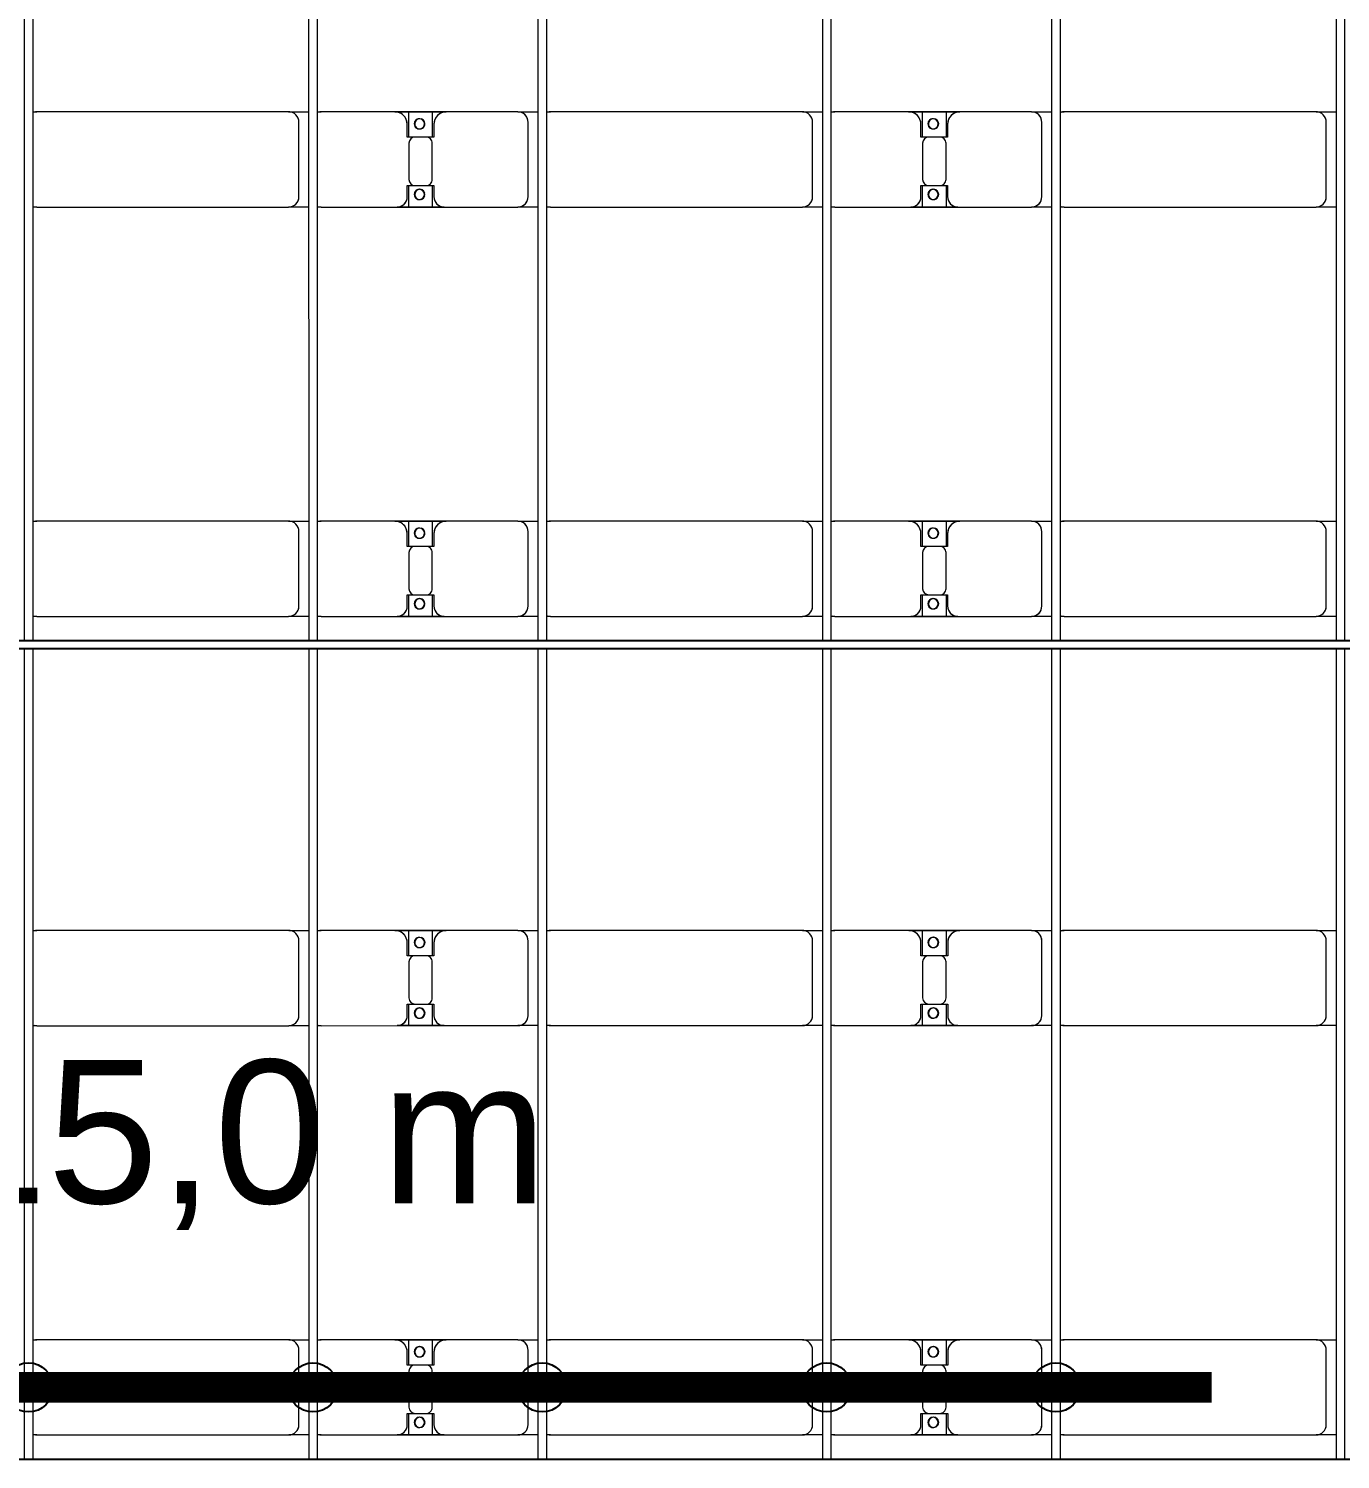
# Model space of a CAD drawing. Header units: millimetres. Extents: x -248177 to 167033, y 156986 to 268923.
# Drawn here: x -141192 to -134783, y 170400 to 177391 of the extents above; entities that cross this region are included whole.
import ezdxf

# ---------------------------------------------------------------- set-up
doc = ezdxf.new("R2010")
doc.units = ezdxf.units.MM
for name, color, linetype, lineweight in [('A-DETL-MBND', 5, 'Continuous', 9), ('A-GENM', 13, 'Continuous', 9), ('S-BEAM', 12, 'Continuous', 9)]:
    doc.layers.add(name, color=color, linetype=linetype, lineweight=lineweight)
doc.layers.add('GC-GHI CHU', color=2, linetype='Continuous')
doc.layers.add('GC-HOP 40x60 GIA CUONG', color=1, linetype='Continuous')
doc.styles.add('GC_VN', font='arial.ttf')

# ---------------------------------------------------------------- blocks, each defined once
blk = doc.blocks.new('Dầm C52 - Dầm C52-24593-BỐ TRÍ KHUNG KẾT CẤU BÈ PIN 02')
at = {"layer": 'S-BEAM', "color": 1}
for p, q in [((-42198.2, 20), (-38238.2, 20)), ((-38198.2, 20), (-32238.2, 20)), ((-38238.2, -20), (-42198.2, -20)), ((-32238.2, -20), (-38198.2, -20))]:
    blk.add_line(p, q, dxfattribs=at)
blk = doc.blocks.new('Dai phao do pin - DẢI PHAO ĐỠ PIN-V139-BỐ TRÍ KHUNG KẾT CẤU BÈ PIN 02')
at = {"layer": 'A-DETL-MBND', "color": 8}
for p, q in [((24459.7, 241.6), (24479.7, 241.6)), ((24459.7, 241.6), (24479.7, 241.6)), ((25710.3, 241.6), (24479.7, 241.6)), ((25710.3, 241.6), (25809.7, 241.6)), ((25710.3, 241.6), (25809.7, 241.6)), ((25849.7, 241.6), (25869.7, 241.6)), ((25849.7, 241.6), (25869.7, 241.6)), ((26229.7, 241.6), (25869.7, 241.6)), ((26229.7, 241.6), (26412.2, 241.6)), ((26411, 241.6), (26229.7, 241.6)), ((26297.8, 241.6), (26480.3, 241.6)), ((26297.8, 116.2), (26297.8, 241.6)), ((26480.3, 241.6), (26297.8, 241.6)), ((26412.2, 241.6), (26412.2, 116.2)), ((26830.3, 241.6), (26480.3, 241.6)), ((26830.3, 241.6), (26929.7, 241.6)), ((26830.3, 241.6), (26929.7, 241.6)), ((26969.7, 241.6), (26989.7, 241.6)), ((26969.7, 241.6), (26989.7, 241.6)), ((28220.3, 241.6), (26989.7, 241.6)), ((28220.3, 241.6), (28319.7, 241.6)), ((28220.3, 241.6), (28319.7, 241.6)), ((28359.7, 241.6), (28379.7, 241.6)), ((28359.7, 241.6), (28379.7, 241.6)), ((28739.7, 241.6), (28379.7, 241.6)), ((28739.7, 241.6), (28922.2, 241.6)), ((28922.2, 241.6), (28739.7, 241.6)), ((28807.8, 241.6), (28990.3, 241.6)), ((28807.8, 116.2), (28807.8, 241.6)), ((28990.3, 241.6), (28807.8, 241.6)), ((28922.2, 241.6), (28922.2, 116.2)), ((29340.3, 241.6), (28990.3, 241.6)), ((29340.3, 241.6), (29439.7, 241.6)), ((29340.3, 241.6), (29439.7, 241.6)), ((29483.5, 241.6), (29499.7, 241.6)), ((29483.5, 241.6), (29499.7, 241.6)), ((30730.3, 241.6), (29499.7, 241.6)), ((30730.3, 241.6), (30829.7, 241.6)), ((30730.3, 241.6), (30829.7, 241.6)), ((25760.3, -173.4), (25760.3, 191.6)), ((26289.7, 118.2), (26289.7, 181.6)), ((26420.3, 181.6), (26420.3, 118.2)), ((26880.3, -173.4), (26880.3, 191.6)), ((28270.3, -173.4), (28270.3, 191.6)), ((28799.7, 118.2), (28799.7, 181.6)), ((28930.3, 181.6), (28930.3, 118.2)), ((29390.3, -173.4), (29390.3, 191.6)), ((30780.3, -173.4), (30780.3, 191.6)), ((26382.2, 118.2), (26289.7, 118.2)), ((26297.8, 88.2), (26297.8, -88.2)), ((26420.3, 118.2), (26327.8, 118.2)), ((26412.2, -88.2), (26412.2, 88.2)), ((28892.2, 118.2), (28799.7, 118.2)), ((28807.8, 88.2), (28807.8, -88.2)), ((28930.3, 118.2), (28837.8, 118.2)), ((28922.2, -88.2), (28922.2, 88.2)), ((26289.7, -173.4), (26289.7, -118.2)), ((26289.7, -118.2), (26382.2, -118.2)), ((26297.8, -223.4), (26297.8, -116.2)), ((26327.8, -118.2), (26420.3, -118.2)), ((26412.2, -116.2), (26412.2, -223.4)), ((26420.3, -118.2), (26420.3, -173.4)), ((28799.7, -173.4), (28799.7, -118.2)), ((28799.7, -118.2), (28892.2, -118.2)), ((28807.8, -223.4), (28807.8, -116.2)), ((28837.8, -118.2), (28930.3, -118.2)), ((28922.2, -116.2), (28922.2, -223.4)), ((28930.3, -118.2), (28930.3, -173.4)), ((24479.7, -223.4), (24459.7, -223.4)), ((24479.7, -223.4), (24459.7, -223.4)), ((24479.7, -223.4), (25710.3, -223.4)), ((25809.7, -223.4), (25710.3, -223.4)), ((25809.7, -223.4), (25710.3, -223.4)), ((25869.7, -223.4), (25849.7, -223.4)), ((25869.7, -223.4), (25849.7, -223.4)), ((25869.7, -223.4), (26239.7, -223.4)), ((26412.2, -223.4), (26239.7, -223.4)), ((26239.7, -223.4), (26411, -223.4)), ((26470.3, -223.4), (26297.8, -223.4)), ((26297.8, -223.4), (26470.3, -223.4)), ((26470.3, -223.4), (26830.3, -223.4)), ((26929.7, -223.4), (26830.3, -223.4)), ((26929.7, -223.4), (26830.3, -223.4)), ((26989.7, -223.4), (26969.7, -223.4)), ((26989.7, -223.4), (26969.7, -223.4)), ((26989.7, -223.4), (28220.3, -223.4)), ((28319.7, -223.4), (28220.3, -223.4)), ((28319.7, -223.4), (28220.3, -223.4)), ((28379.7, -223.4), (28359.7, -223.4)), ((28379.7, -223.4), (28359.7, -223.4)), ((28379.7, -223.4), (28749.7, -223.4)), ((28922.2, -223.4), (28749.7, -223.4)), ((28749.7, -223.4), (28922.2, -223.4)), ((28980.3, -223.4), (28807.8, -223.4)), ((28807.8, -223.4), (28980.3, -223.4)), ((28980.3, -223.4), (29340.3, -223.4)), ((29439.7, -223.4), (29340.3, -223.4)), ((29439.7, -223.4), (29340.3, -223.4)), ((29499.7, -223.4), (29483.5, -223.4)), ((29499.7, -223.4), (29483.5, -223.4)), ((29499.7, -223.4), (30730.3, -223.4)), ((30829.7, -223.4), (30730.3, -223.4)), ((30829.7, -223.4), (30730.3, -223.4))]:
    blk.add_line(p, q, dxfattribs=at)
for centre, radius, start, end in [((24479.7, 191.6), 50, 90, 105), ((25710.3, 191.6), 50, 0, 90), ((25710.3, 191.6), 50, 60, 90), ((25710.3, 191.6), 50, 15, 30), ((25869.7, 191.6), 50, 90, 105), ((26229.7, 181.6), 60, 360, 90), ((26229.7, 181.6), 60, 360, 60), ((26480.3, 181.6), 60, 90, 180), ((26480.3, 181.6), 60, 120, 180), ((26830.3, 191.6), 50, 360, 90), ((26830.3, 191.6), 50, 360, 75), ((26989.7, 191.6), 50, 90, 105), ((28220.3, 191.6), 50, 360, 90), ((28220.3, 191.6), 50, 60, 90), ((28220.3, 191.6), 50, 15, 30), ((28379.7, 191.6), 50, 90, 105), ((28739.7, 181.6), 60, 360, 90), ((28739.7, 181.6), 60, 360, 60), ((28990.3, 181.6), 60, 90, 180), ((28990.3, 181.6), 60, 120, 180), ((29340.3, 191.6), 50, 360, 90), ((29340.3, 191.6), 50, 360, 75), ((29499.7, 191.6), 50, 90, 108.96085), ((30730.3, 191.6), 50, 0, 90), ((30730.3, 191.6), 50, 60, 90), ((30730.3, 191.6), 50, 15, 30), ((26348.6, 183.2), 25, 0, 180), ((26348.6, 183.2), 25, 180, 0), ((26348.6, 183.2), 25, 0, 165), ((26351.4, 183.2), 25, 360, 180), ((26351.4, 183.2), 25, 90, 180), ((26351.4, 183.2), 25, 180, 0), ((26351.4, 183.2), 25, 180, 300), ((26348.6, 183.2), 25, 210, 0), ((26351.4, 183.2), 25, 15, 75), ((26351.4, 183.2), 25, 330, 345), ((28858.6, 183.2), 25, 0, 180), ((28858.6, 183.2), 25, 180, 0), ((28858.6, 183.2), 25, 360, 165), ((28861.4, 183.2), 25, 360, 180), ((28861.4, 183.2), 25, 90, 180), ((28861.4, 183.2), 25, 180, 0), ((28861.4, 183.2), 25, 180, 300), ((28858.6, 183.2), 25, 210, 0), ((28861.4, 183.2), 25, 15, 75), ((28861.4, 183.2), 25, 330, 345), ((26327.8, 88.2), 30, 90, 180), ((26382.2, 88.2), 30, 0, 90), ((28837.8, 88.2), 30, 90, 180), ((28892.2, 88.2), 30, 0, 90), ((26327.8, -88.2), 30, 180, 270), ((26348.6, -161.8), 25, 360, 180), ((26348.6, -161.8), 25, 105, 165), ((26351.4, -161.8), 25, 360, 180), ((26351.4, -161.8), 25, 105, 180), ((26348.6, -161.8), 25, 360, 75), ((26351.4, -161.8), 25, 15, 75), ((26382.2, -88.2), 30, 270, 0), ((28837.8, -88.2), 30, 180, 270), ((28858.6, -161.8), 25, 360, 180), ((28858.6, -161.8), 25, 105, 165), ((28861.4, -161.8), 25, 360, 180), ((28861.4, -161.8), 25, 105, 180), ((28858.6, -161.8), 25, 360, 75), ((28861.4, -161.8), 25, 15, 75), ((28892.2, -88.2), 30, 270, 0), ((25710.3, -173.4), 50, 270, 0), ((25710.3, -173.4), 50, 330, 360), ((26239.7, -173.4), 50, 270, 0), ((26239.7, -173.4), 50, 285, 360), ((26348.6, -161.8), 25, 180, 0), ((26348.6, -161.8), 25, 195, 360), ((26351.4, -161.8), 25, 180, 360), ((26351.4, -161.8), 25, 180, 270), ((26351.4, -161.8), 25, 285, 345), ((26470.3, -173.4), 50, 180, 270), ((26470.3, -173.4), 50, 180, 255), ((26830.3, -173.4), 50, 270, 360), ((26830.3, -173.4), 50, 285, 360), ((28220.3, -173.4), 50, 270, 0), ((28220.3, -173.4), 50, 330, 360), ((28749.7, -173.4), 50, 270, 360), ((28749.7, -173.4), 50, 285, 360), ((28858.6, -161.8), 25, 180, 0), ((28858.6, -161.8), 25, 195, 0), ((28861.4, -161.8), 25, 180, 0), ((28861.4, -161.8), 25, 180, 270), ((28861.4, -161.8), 25, 285, 345), ((28980.3, -173.4), 50, 180, 270), ((28980.3, -173.4), 50, 180, 255), ((29340.3, -173.4), 50, 270, 360), ((29340.3, -173.4), 50, 285, 0), ((30730.3, -173.4), 50, 270, 0), ((30730.3, -173.4), 50, 330, 360), ((24479.7, -173.4), 50, 255, 270), ((24479.7, -173.4), 50, 255, 270), ((25710.3, -173.4), 50, 285, 300), ((25869.7, -173.4), 50, 255, 270), ((26989.7, -173.4), 50, 255, 270), ((26989.7, -173.4), 50, 255, 270), ((28220.3, -173.4), 50, 285, 300), ((28379.7, -173.4), 50, 255, 270), ((29499.7, -173.4), 50, 251.03159, 270), ((29499.7, -173.4), 50, 251.03159, 270), ((30730.3, -173.4), 50, 285, 300)]:
    blk.add_arc(centre, radius, start, end, dxfattribs=at)
blk = doc.blocks.new('Dai phao do pin - DẢI PHAO ĐỠ PIN-V140-BỐ TRÍ KHUNG KẾT CẤU BÈ PIN 02')
at = {"layer": 'A-DETL-MBND', "color": 8}
for p, q in [((24459.7, 241.6), (24479.7, 241.6)), ((24459.7, 241.6), (24479.7, 241.6)), ((25710.3, 241.6), (24479.7, 241.6)), ((25710.3, 241.6), (25809.7, 241.6)), ((25710.3, 241.6), (25809.7, 241.6)), ((25849.7, 241.6), (25869.7, 241.6)), ((25849.7, 241.6), (25869.7, 241.6)), ((26229.7, 241.6), (25869.7, 241.6)), ((26229.7, 241.6), (26412.2, 241.6)), ((26410.9, 241.6), (26229.7, 241.6)), ((26297.8, 241.6), (26480.3, 241.6)), ((26297.8, 116.2), (26297.8, 241.6)), ((26480.3, 241.6), (26297.8, 241.6)), ((26412.2, 241.6), (26412.2, 116.2)), ((26830.3, 241.6), (26480.3, 241.6)), ((26830.3, 241.6), (26929.7, 241.6)), ((26830.3, 241.6), (26929.7, 241.6)), ((26969.7, 241.6), (26989.7, 241.6)), ((26969.7, 241.6), (26989.7, 241.6)), ((28220.3, 241.6), (26989.7, 241.6)), ((28220.3, 241.6), (28319.7, 241.6)), ((28220.3, 241.6), (28319.7, 241.6)), ((28359.7, 241.6), (28379.7, 241.6)), ((28359.7, 241.6), (28379.7, 241.6)), ((28739.7, 241.6), (28379.7, 241.6)), ((28739.7, 241.6), (28922.2, 241.6)), ((28922.2, 241.6), (28739.7, 241.6)), ((28807.8, 241.6), (28990.3, 241.6)), ((28807.8, 116.2), (28807.8, 241.6)), ((28990.3, 241.6), (28807.8, 241.6)), ((28922.2, 241.6), (28922.2, 116.2)), ((29340.3, 241.6), (28990.3, 241.6)), ((29340.3, 241.6), (29439.7, 241.6)), ((29340.3, 241.6), (29439.7, 241.6)), ((29483.5, 241.6), (29499.7, 241.6)), ((29483.5, 241.6), (29499.7, 241.6)), ((30730.3, 241.6), (29499.7, 241.6)), ((30730.3, 241.6), (30829.7, 241.6)), ((30730.3, 241.6), (30829.7, 241.6)), ((25760.3, -173.4), (25760.3, 191.6)), ((26289.7, 118.2), (26289.7, 181.6)), ((26420.3, 181.6), (26420.3, 118.2)), ((26880.3, -173.4), (26880.3, 191.6)), ((28270.3, -173.4), (28270.3, 191.6)), ((28799.7, 118.2), (28799.7, 181.6)), ((28930.3, 181.6), (28930.3, 118.2)), ((29390.3, -173.4), (29390.3, 191.6)), ((30780.3, -173.4), (30780.3, 191.6)), ((26382.2, 118.2), (26289.7, 118.2)), ((26297.8, 88.2), (26297.8, -88.2)), ((26420.3, 118.2), (26327.8, 118.2)), ((26412.2, -88.2), (26412.2, 88.2)), ((28892.2, 118.2), (28799.7, 118.2)), ((28807.8, 88.2), (28807.8, -88.2)), ((28930.3, 118.2), (28837.8, 118.2)), ((28922.2, -88.2), (28922.2, 88.2)), ((26289.7, -173.4), (26289.7, -118.2)), ((26289.7, -118.2), (26382.2, -118.2)), ((26297.8, -223.4), (26297.8, -116.2)), ((26327.8, -118.2), (26420.3, -118.2)), ((26412.2, -116.2), (26412.2, -223.4)), ((26420.3, -118.2), (26420.3, -173.4)), ((28799.7, -173.4), (28799.7, -118.2)), ((28799.7, -118.2), (28892.2, -118.2)), ((28807.8, -223.4), (28807.8, -116.2)), ((28837.8, -118.2), (28930.3, -118.2)), ((28922.2, -116.2), (28922.2, -223.4)), ((28930.3, -118.2), (28930.3, -173.4)), ((24479.7, -223.4), (24459.7, -223.4)), ((24479.7, -223.4), (24459.7, -223.4)), ((24479.7, -223.4), (25710.3, -223.4)), ((25809.7, -223.4), (25710.3, -223.4)), ((25809.7, -223.4), (25710.3, -223.4)), ((25869.7, -223.4), (25849.7, -223.4)), ((25869.7, -223.4), (25849.7, -223.4)), ((25869.7, -223.4), (26239.7, -223.4)), ((26412.2, -223.4), (26239.7, -223.4)), ((26239.7, -223.4), (26410.9, -223.4)), ((26470.3, -223.4), (26297.8, -223.4)), ((26297.8, -223.4), (26470.3, -223.4)), ((26470.3, -223.4), (26830.3, -223.4)), ((26929.7, -223.4), (26830.3, -223.4)), ((26929.7, -223.4), (26830.3, -223.4)), ((26989.7, -223.4), (26969.7, -223.4)), ((26989.7, -223.4), (26969.7, -223.4)), ((26989.7, -223.4), (28220.3, -223.4)), ((28319.7, -223.4), (28220.3, -223.4)), ((28319.7, -223.4), (28220.3, -223.4)), ((28379.7, -223.4), (28359.7, -223.4)), ((28379.7, -223.4), (28359.7, -223.4)), ((28379.7, -223.4), (28749.7, -223.4)), ((28922.2, -223.4), (28749.7, -223.4)), ((28749.7, -223.4), (28922.2, -223.4)), ((28980.3, -223.4), (28807.8, -223.4)), ((28807.8, -223.4), (28980.3, -223.4)), ((28980.3, -223.4), (29340.3, -223.4)), ((29439.7, -223.4), (29340.3, -223.4)), ((29439.7, -223.4), (29340.3, -223.4)), ((29499.7, -223.4), (29483.5, -223.4)), ((29499.7, -223.4), (29483.5, -223.4)), ((29499.7, -223.4), (30730.3, -223.4)), ((30829.7, -223.4), (30730.3, -223.4)), ((30829.7, -223.4), (30730.3, -223.4))]:
    blk.add_line(p, q, dxfattribs=at)
for centre, radius, start, end in [((24479.7, 191.6), 50, 90, 105), ((25710.3, 191.6), 50, 0, 90), ((25710.3, 191.6), 50, 60, 90), ((25710.3, 191.6), 50, 15, 30), ((25869.7, 191.6), 50, 90, 105), ((26229.7, 181.6), 60, 360, 90), ((26229.7, 181.6), 60, 360, 60), ((26480.3, 181.6), 60, 90, 180), ((26480.3, 181.6), 60, 120, 180), ((26830.3, 191.6), 50, 360, 90), ((26830.3, 191.6), 50, 360, 75), ((26989.7, 191.6), 50, 90, 105), ((28220.3, 191.6), 50, 360, 90), ((28220.3, 191.6), 50, 60, 90), ((28220.3, 191.6), 50, 15, 30), ((28379.7, 191.6), 50, 90, 105), ((28739.7, 181.6), 60, 360, 90), ((28739.7, 181.6), 60, 360, 60), ((28990.3, 181.6), 60, 90, 180), ((28990.3, 181.6), 60, 120, 180), ((29340.3, 191.6), 50, 360, 90), ((29340.3, 191.6), 50, 360, 75), ((29499.7, 191.6), 50, 90, 108.99379), ((30730.3, 191.6), 50, 0, 90), ((30730.3, 191.6), 50, 60, 90), ((30730.3, 191.6), 50, 15, 30), ((26348.6, 183.2), 25, 0, 180), ((26348.6, 183.2), 25, 180, 0), ((26348.6, 183.2), 25, 0, 165), ((26351.4, 183.2), 25, 360, 180), ((26351.4, 183.2), 25, 90, 180), ((26351.4, 183.2), 25, 180, 0), ((26351.4, 183.2), 25, 180, 300), ((26348.6, 183.2), 25, 210, 0), ((26351.4, 183.2), 25, 15, 75), ((26351.4, 183.2), 25, 330, 345), ((28858.6, 183.2), 25, 0, 180), ((28858.6, 183.2), 25, 180, 0), ((28858.6, 183.2), 25, 360, 165), ((28861.4, 183.2), 25, 360, 180), ((28861.4, 183.2), 25, 90, 180), ((28861.4, 183.2), 25, 180, 0), ((28861.4, 183.2), 25, 180, 300), ((28858.6, 183.2), 25, 210, 0), ((28861.4, 183.2), 25, 15, 75), ((28861.4, 183.2), 25, 330, 345), ((26327.8, 88.2), 30, 90, 180), ((26382.2, 88.2), 30, 0, 90), ((28837.8, 88.2), 30, 90, 180), ((28892.2, 88.2), 30, 0, 90), ((26327.8, -88.2), 30, 180, 270), ((26348.6, -161.8), 25, 360, 180), ((26348.6, -161.8), 25, 105, 165), ((26351.4, -161.8), 25, 360, 180), ((26351.4, -161.8), 25, 105, 180), ((26348.6, -161.8), 25, 360, 75), ((26351.4, -161.8), 25, 15, 75), ((26382.2, -88.2), 30, 270, 0), ((28837.8, -88.2), 30, 180, 270), ((28858.6, -161.8), 25, 360, 180), ((28858.6, -161.8), 25, 105, 165), ((28861.4, -161.8), 25, 360, 180), ((28861.4, -161.8), 25, 105, 180), ((28858.6, -161.8), 25, 360, 75), ((28861.4, -161.8), 25, 15, 75), ((28892.2, -88.2), 30, 270, 0), ((25710.3, -173.4), 50, 270, 0), ((25710.3, -173.4), 50, 330, 360), ((26239.7, -173.4), 50, 270, 0), ((26239.7, -173.4), 50, 285, 360), ((26348.6, -161.8), 25, 180, 0), ((26348.6, -161.8), 25, 195, 360), ((26351.4, -161.8), 25, 180, 360), ((26351.4, -161.8), 25, 180, 270), ((26351.4, -161.8), 25, 285, 345), ((26470.3, -173.4), 50, 180, 270), ((26470.3, -173.4), 50, 180, 255), ((26830.3, -173.4), 50, 270, 360), ((26830.3, -173.4), 50, 285, 360), ((28220.3, -173.4), 50, 270, 0), ((28220.3, -173.4), 50, 330, 360), ((28749.7, -173.4), 50, 270, 360), ((28749.7, -173.4), 50, 285, 360), ((28858.6, -161.8), 25, 180, 0), ((28858.6, -161.8), 25, 195, 0), ((28861.4, -161.8), 25, 180, 0), ((28861.4, -161.8), 25, 180, 270), ((28861.4, -161.8), 25, 285, 345), ((28980.3, -173.4), 50, 180, 270), ((28980.3, -173.4), 50, 180, 255), ((29340.3, -173.4), 50, 270, 360), ((29340.3, -173.4), 50, 285, 0), ((30730.3, -173.4), 50, 270, 0), ((30730.3, -173.4), 50, 330, 360), ((24479.7, -173.4), 50, 255, 270), ((24479.7, -173.4), 50, 255, 270), ((25710.3, -173.4), 50, 285, 300), ((25869.7, -173.4), 50, 255, 270), ((26989.7, -173.4), 50, 255, 270), ((26989.7, -173.4), 50, 255, 270), ((28220.3, -173.4), 50, 285, 300), ((28379.7, -173.4), 50, 255, 270), ((29499.7, -173.4), 50, 250.99865, 270), ((29499.7, -173.4), 50, 250.99865, 270), ((30730.3, -173.4), 50, 285, 300)]:
    blk.add_arc(centre, radius, start, end, dxfattribs=at)
blk = doc.blocks.new('Dai phao do pin - DẢI PHAO ĐỠ PIN-V141-BỐ TRÍ KHUNG KẾT CẤU BÈ PIN 02')
at = {"layer": 'A-DETL-MBND', "color": 8}
for p, q in [((24459.7, 241.6), (24479.7, 241.6)), ((24459.7, 241.6), (24479.7, 241.6)), ((25710.3, 241.6), (24479.7, 241.6)), ((25710.3, 241.6), (25809.7, 241.6)), ((25710.3, 241.6), (25809.7, 241.6)), ((25849.7, 241.6), (25869.7, 241.6)), ((25849.7, 241.6), (25869.7, 241.6)), ((26229.7, 241.6), (25869.7, 241.6)), ((26229.7, 241.6), (26412.2, 241.6)), ((26410.9, 241.6), (26229.7, 241.6)), ((26297.8, 241.6), (26480.3, 241.6)), ((26297.8, 116.2), (26297.8, 241.6)), ((26480.3, 241.6), (26297.8, 241.6)), ((26412.2, 241.6), (26412.2, 116.2)), ((26830.3, 241.6), (26480.3, 241.6)), ((26830.3, 241.6), (26929.7, 241.6)), ((26830.3, 241.6), (26929.7, 241.6)), ((26969.7, 241.6), (26989.7, 241.6)), ((26969.7, 241.6), (26989.7, 241.6)), ((28220.3, 241.6), (26989.7, 241.6)), ((28220.3, 241.6), (28319.7, 241.6)), ((28220.3, 241.6), (28319.7, 241.6)), ((28359.7, 241.6), (28379.7, 241.6)), ((28359.7, 241.6), (28379.7, 241.6)), ((28739.7, 241.6), (28379.7, 241.6)), ((28739.7, 241.6), (28922.2, 241.6)), ((28922.2, 241.6), (28739.7, 241.6)), ((28807.8, 241.6), (28990.3, 241.6)), ((28807.8, 116.2), (28807.8, 241.6)), ((28990.3, 241.6), (28807.8, 241.6)), ((28922.2, 241.6), (28922.2, 116.2)), ((29340.3, 241.6), (28990.3, 241.6)), ((29340.3, 241.6), (29439.7, 241.6)), ((29340.3, 241.6), (29439.7, 241.6)), ((29483.5, 241.6), (29499.7, 241.6)), ((29483.5, 241.6), (29499.7, 241.6)), ((30730.3, 241.6), (29499.7, 241.6)), ((30730.3, 241.6), (30829.7, 241.6)), ((30730.3, 241.6), (30829.7, 241.6)), ((25760.3, -173.4), (25760.3, 191.6)), ((26289.7, 118.2), (26289.7, 181.6)), ((26420.3, 181.6), (26420.3, 118.2)), ((26880.3, -173.4), (26880.3, 191.6)), ((28270.3, -173.4), (28270.3, 191.6)), ((28799.7, 118.2), (28799.7, 181.6)), ((28930.3, 181.6), (28930.3, 118.2)), ((29390.3, -173.4), (29390.3, 191.6)), ((30780.3, -173.4), (30780.3, 191.6)), ((26382.2, 118.2), (26289.7, 118.2)), ((26297.8, 88.2), (26297.8, -88.2)), ((26420.3, 118.2), (26327.8, 118.2)), ((26412.2, -88.2), (26412.2, 88.2)), ((28892.2, 118.2), (28799.7, 118.2)), ((28807.8, 88.2), (28807.8, -88.2)), ((28930.3, 118.2), (28837.8, 118.2)), ((28922.2, -88.2), (28922.2, 88.2)), ((26289.7, -173.4), (26289.7, -118.2)), ((26289.7, -118.2), (26382.2, -118.2)), ((26297.8, -223.4), (26297.8, -116.2)), ((26327.8, -118.2), (26420.3, -118.2)), ((26412.2, -116.2), (26412.2, -223.4)), ((26420.3, -118.2), (26420.3, -173.4)), ((28799.7, -173.4), (28799.7, -118.2)), ((28799.7, -118.2), (28892.2, -118.2)), ((28807.8, -223.4), (28807.8, -116.2)), ((28837.8, -118.2), (28930.3, -118.2)), ((28922.2, -116.2), (28922.2, -223.4)), ((28930.3, -118.2), (28930.3, -173.4)), ((24479.7, -223.4), (24459.7, -223.4)), ((24479.7, -223.4), (24459.7, -223.4)), ((24479.7, -223.4), (25710.3, -223.4)), ((25809.7, -223.4), (25710.3, -223.4)), ((25809.7, -223.4), (25710.3, -223.4)), ((25869.7, -223.4), (25849.7, -223.4)), ((25869.7, -223.4), (25849.7, -223.4)), ((25869.7, -223.4), (26239.7, -223.4)), ((26412.2, -223.4), (26239.7, -223.4)), ((26239.7, -223.4), (26410.9, -223.4)), ((26470.3, -223.4), (26297.8, -223.4)), ((26297.8, -223.4), (26470.3, -223.4)), ((26470.3, -223.4), (26830.3, -223.4)), ((26929.7, -223.4), (26830.3, -223.4)), ((26929.7, -223.4), (26830.3, -223.4)), ((26989.7, -223.4), (26969.7, -223.4)), ((26989.7, -223.4), (26969.7, -223.4)), ((26989.7, -223.4), (28220.3, -223.4)), ((28319.7, -223.4), (28220.3, -223.4)), ((28319.7, -223.4), (28220.3, -223.4)), ((28379.7, -223.4), (28359.7, -223.4)), ((28379.7, -223.4), (28359.7, -223.4)), ((28379.7, -223.4), (28749.7, -223.4)), ((28922.2, -223.4), (28749.7, -223.4)), ((28749.7, -223.4), (28922.2, -223.4)), ((28980.3, -223.4), (28807.8, -223.4)), ((28807.8, -223.4), (28980.3, -223.4)), ((28980.3, -223.4), (29340.3, -223.4)), ((29439.7, -223.4), (29340.3, -223.4)), ((29439.7, -223.4), (29340.3, -223.4)), ((29499.7, -223.4), (29479.7, -223.4)), ((29499.7, -223.4), (29479.7, -223.4)), ((29499.7, -223.4), (30730.3, -223.4)), ((30829.7, -223.4), (30730.3, -223.4)), ((30829.7, -223.4), (30730.3, -223.4))]:
    blk.add_line(p, q, dxfattribs=at)
for centre, radius, start, end in [((24479.7, 191.6), 50, 90, 105), ((25710.3, 191.6), 50, 0, 90), ((25710.3, 191.6), 50, 60, 90), ((25710.3, 191.6), 50, 15, 30), ((25869.7, 191.6), 50, 90, 105), ((26229.7, 181.6), 60, 360, 90), ((26229.7, 181.6), 60, 360, 60), ((26480.3, 181.6), 60, 90, 180), ((26480.3, 181.6), 60, 120, 180), ((26830.3, 191.6), 50, 360, 90), ((26830.3, 191.6), 50, 360, 75), ((26989.7, 191.6), 50, 90, 105), ((28220.3, 191.6), 50, 360, 90), ((28220.3, 191.6), 50, 60, 90), ((28220.3, 191.6), 50, 15, 30), ((28379.7, 191.6), 50, 90, 105), ((28739.7, 181.6), 60, 360, 90), ((28739.7, 181.6), 60, 360, 60), ((28990.3, 181.6), 60, 90, 180), ((28990.3, 181.6), 60, 120, 180), ((29340.3, 191.6), 50, 360, 90), ((29340.3, 191.6), 50, 360, 75), ((29499.7, 191.6), 50, 90, 109.02673), ((30730.3, 191.6), 50, 0, 90), ((30730.3, 191.6), 50, 60, 90), ((30730.3, 191.6), 50, 15, 30), ((26348.6, 183.2), 25, 0, 180), ((26348.6, 183.2), 25, 180, 0), ((26348.6, 183.2), 25, 0, 165), ((26351.4, 183.2), 25, 360, 180), ((26351.4, 183.2), 25, 90, 180), ((26351.4, 183.2), 25, 180, 0), ((26351.4, 183.2), 25, 180, 300), ((26348.6, 183.2), 25, 210, 0), ((26351.4, 183.2), 25, 15, 75), ((26351.4, 183.2), 25, 330, 345), ((28858.6, 183.2), 25, 0, 180), ((28858.6, 183.2), 25, 180, 0), ((28858.6, 183.2), 25, 360, 165), ((28861.4, 183.2), 25, 360, 180), ((28861.4, 183.2), 25, 90, 180), ((28861.4, 183.2), 25, 180, 0), ((28861.4, 183.2), 25, 180, 300), ((28858.6, 183.2), 25, 210, 0), ((28861.4, 183.2), 25, 15, 75), ((28861.4, 183.2), 25, 330, 345), ((26327.8, 88.2), 30, 90, 180), ((26382.2, 88.2), 30, 0, 90), ((28837.8, 88.2), 30, 90, 180), ((28892.2, 88.2), 30, 0, 90), ((26327.8, -88.2), 30, 180, 270), ((26348.6, -161.8), 25, 360, 180), ((26348.6, -161.8), 25, 105, 165), ((26351.4, -161.8), 25, 360, 180), ((26351.4, -161.8), 25, 105, 180), ((26348.6, -161.8), 25, 360, 75), ((26351.4, -161.8), 25, 15, 75), ((26382.2, -88.2), 30, 270, 0), ((28837.8, -88.2), 30, 180, 270), ((28858.6, -161.8), 25, 360, 180), ((28858.6, -161.8), 25, 105, 165), ((28861.4, -161.8), 25, 360, 180), ((28861.4, -161.8), 25, 105, 180), ((28858.6, -161.8), 25, 360, 75), ((28861.4, -161.8), 25, 15, 75), ((28892.2, -88.2), 30, 270, 0), ((25710.3, -173.4), 50, 270, 0), ((25710.3, -173.4), 50, 330, 357.51447), ((26239.7, -173.4), 50, 270, 0), ((26239.7, -173.4), 50, 285, 357.50635), ((26348.6, -161.8), 25, 180, 0), ((26348.6, -161.8), 25, 195, 360), ((26351.4, -161.8), 25, 180, 360), ((26351.4, -161.8), 25, 180, 270), ((26351.4, -161.8), 25, 285, 345), ((26470.3, -173.4), 50, 180, 270), ((26470.3, -173.4), 50, 182.49567, 255), ((26830.3, -173.4), 50, 270, 360), ((26830.3, -173.4), 50, 285, 357.49728), ((28220.3, -173.4), 50, 270, 0), ((28220.3, -173.4), 50, 330, 357.47595), ((28749.7, -173.4), 50, 270, 360), ((28749.7, -173.4), 50, 285, 357.46783), ((28858.6, -161.8), 25, 180, 0), ((28858.6, -161.8), 25, 195, 0), ((28861.4, -161.8), 25, 180, 0), ((28861.4, -161.8), 25, 180, 270), ((28861.4, -161.8), 25, 285, 345), ((28980.3, -173.4), 50, 180, 270), ((28980.3, -173.4), 50, 182.53419, 255), ((29340.3, -173.4), 50, 270, 360), ((29340.3, -173.4), 50, 285, 357.45876), ((30730.3, -173.4), 50, 270, 0), ((30730.3, -173.4), 50, 330, 357.43743), ((24479.7, -173.4), 50, 255, 270), ((24479.7, -173.4), 50, 255, 270), ((25710.3, -173.4), 50, 285, 300), ((25869.7, -173.4), 50, 255, 270), ((26989.7, -173.4), 50, 255, 270), ((26989.7, -173.4), 50, 255, 270), ((28220.3, -173.4), 50, 285, 300), ((28379.7, -173.4), 50, 255, 270), ((29499.7, -173.4), 50, 255, 270), ((29499.7, -173.4), 50, 255, 270), ((30730.3, -173.4), 50, 285, 300)]:
    blk.add_arc(centre, radius, start, end, dxfattribs=at)
blk = doc.blocks.new('Dai phao do pin - DẢI PHAO ĐỠ PIN-V142-BỐ TRÍ KHUNG KẾT CẤU BÈ PIN 02')
at = {"layer": 'A-DETL-MBND', "color": 8}
for p, q in [((24459.7, 241.6), (24479.7, 241.6)), ((24459.7, 241.6), (24479.7, 241.6)), ((25710.3, 241.6), (24479.7, 241.6)), ((25710.3, 241.6), (25809.7, 241.6)), ((25710.3, 241.6), (25809.7, 241.6)), ((25849.7, 241.6), (25869.7, 241.6)), ((25849.7, 241.6), (25869.7, 241.6)), ((26229.7, 241.6), (25869.7, 241.6)), ((26229.7, 241.6), (26412.2, 241.6)), ((26410.9, 241.6), (26229.7, 241.6)), ((26297.8, 241.6), (26480.3, 241.6)), ((26297.8, 116.2), (26297.8, 241.6)), ((26480.3, 241.6), (26297.8, 241.6)), ((26412.2, 241.6), (26412.2, 116.2)), ((26830.3, 241.6), (26480.3, 241.6)), ((26830.3, 241.6), (26929.7, 241.6)), ((26830.3, 241.6), (26929.7, 241.6)), ((26969.7, 241.6), (26989.7, 241.6)), ((26969.7, 241.6), (26989.7, 241.6)), ((28220.3, 241.6), (26989.7, 241.6)), ((28220.3, 241.6), (28319.7, 241.6)), ((28220.3, 241.6), (28319.7, 241.6)), ((28359.7, 241.6), (28379.7, 241.6)), ((28359.7, 241.6), (28379.7, 241.6)), ((28739.7, 241.6), (28379.7, 241.6)), ((28739.7, 241.6), (28922.2, 241.6)), ((28922.2, 241.6), (28739.7, 241.6)), ((28807.8, 241.6), (28990.3, 241.6)), ((28807.8, 116.2), (28807.8, 241.6)), ((28990.3, 241.6), (28807.8, 241.6)), ((28922.2, 241.6), (28922.2, 116.2)), ((29340.3, 241.6), (28990.3, 241.6)), ((29340.3, 241.6), (29439.7, 241.6)), ((29340.3, 241.6), (29439.7, 241.6)), ((29479.7, 241.6), (29499.7, 241.6)), ((29479.7, 241.6), (29499.7, 241.6)), ((30730.3, 241.6), (29499.7, 241.6)), ((30730.3, 241.6), (30829.7, 241.6)), ((30730.3, 241.6), (30829.7, 241.6)), ((25760.3, -173.4), (25760.3, 191.6)), ((26289.7, 118.2), (26289.7, 181.6)), ((26420.3, 181.6), (26420.3, 118.2)), ((26880.3, -173.4), (26880.3, 191.6)), ((28270.3, -173.4), (28270.3, 191.6)), ((28799.7, 118.2), (28799.7, 181.6)), ((28930.3, 181.6), (28930.3, 118.2)), ((29390.3, -173.4), (29390.3, 191.6)), ((30780.3, -173.4), (30780.3, 191.6)), ((26382.2, 118.2), (26289.7, 118.2)), ((26297.8, 88.2), (26297.8, -88.2)), ((26420.3, 118.2), (26327.8, 118.2)), ((26412.2, -88.2), (26412.2, 88.2)), ((28892.2, 118.2), (28799.7, 118.2)), ((28807.8, 88.2), (28807.8, -88.2)), ((28930.3, 118.2), (28837.8, 118.2)), ((28922.2, -88.2), (28922.2, 88.2)), ((26289.7, -173.4), (26289.7, -118.2)), ((26289.7, -118.2), (26382.2, -118.2)), ((26297.8, -223.4), (26297.8, -116.2)), ((26327.8, -118.2), (26420.3, -118.2)), ((26412.2, -116.2), (26412.2, -223.4)), ((26420.3, -118.2), (26420.3, -173.4)), ((28799.7, -173.4), (28799.7, -118.2)), ((28799.7, -118.2), (28892.2, -118.2)), ((28807.8, -223.4), (28807.8, -116.2)), ((28837.8, -118.2), (28930.3, -118.2)), ((28922.2, -116.2), (28922.2, -223.4)), ((28930.3, -118.2), (28930.3, -173.4)), ((24479.7, -223.4), (24459.7, -223.4)), ((24479.7, -223.4), (24459.7, -223.4)), ((24479.7, -223.4), (25710.3, -223.4)), ((25809.7, -223.4), (25710.3, -223.4)), ((25809.7, -223.4), (25710.3, -223.4)), ((25869.7, -223.4), (25849.7, -223.4)), ((25869.7, -223.4), (25849.7, -223.4)), ((25869.7, -223.4), (26239.7, -223.4)), ((26412.2, -223.4), (26239.7, -223.4)), ((26239.7, -223.4), (26410.9, -223.4)), ((26470.3, -223.4), (26297.8, -223.4)), ((26297.8, -223.4), (26470.3, -223.4)), ((26470.3, -223.4), (26830.3, -223.4)), ((26929.7, -223.4), (26830.3, -223.4)), ((26929.7, -223.4), (26830.3, -223.4)), ((26989.7, -223.4), (26969.7, -223.4)), ((26989.7, -223.4), (26969.7, -223.4)), ((26989.7, -223.4), (28220.3, -223.4)), ((28319.7, -223.4), (28220.3, -223.4)), ((28319.7, -223.4), (28220.3, -223.4)), ((28379.7, -223.4), (28359.7, -223.4)), ((28379.7, -223.4), (28359.7, -223.4)), ((28379.7, -223.4), (28749.7, -223.4)), ((28922.2, -223.4), (28749.7, -223.4)), ((28749.7, -223.4), (28922.2, -223.4)), ((28980.3, -223.4), (28807.8, -223.4)), ((28807.8, -223.4), (28980.3, -223.4)), ((28980.3, -223.4), (29340.3, -223.4)), ((29439.7, -223.4), (29340.3, -223.4)), ((29439.7, -223.4), (29340.3, -223.4)), ((29499.7, -223.4), (29479.7, -223.4)), ((29499.7, -223.4), (29479.7, -223.4)), ((29499.7, -223.4), (30730.3, -223.4)), ((30829.7, -223.4), (30730.3, -223.4)), ((30829.7, -223.4), (30730.3, -223.4))]:
    blk.add_line(p, q, dxfattribs=at)
for centre, radius, start, end in [((24479.7, 191.6), 50, 90, 105), ((25710.3, 191.6), 50, 0, 90), ((25710.3, 191.6), 50, 60, 90), ((25710.3, 191.6), 50, 15, 30), ((25869.7, 191.6), 50, 90, 105), ((26229.7, 181.6), 60, 360, 90), ((26229.7, 181.6), 60, 360, 60), ((26480.3, 181.6), 60, 90, 180), ((26480.3, 181.6), 60, 120, 180), ((26830.3, 191.6), 50, 360, 90), ((26830.3, 191.6), 50, 360, 75), ((26989.7, 191.6), 50, 90, 105), ((28220.3, 191.6), 50, 360, 90), ((28220.3, 191.6), 50, 60, 90), ((28220.3, 191.6), 50, 15, 30), ((28379.7, 191.6), 50, 90, 105), ((28739.7, 181.6), 60, 360, 90), ((28739.7, 181.6), 60, 360, 60), ((28990.3, 181.6), 60, 90, 180), ((28990.3, 181.6), 60, 120, 180), ((29340.3, 191.6), 50, 360, 90), ((29340.3, 191.6), 50, 360, 75), ((29499.7, 191.6), 50, 90, 105), ((30730.3, 191.6), 50, 0, 90), ((30730.3, 191.6), 50, 60, 90), ((30730.3, 191.6), 50, 15, 30), ((26348.6, 183.2), 25, 0, 180), ((26348.6, 183.2), 25, 180, 0), ((26348.6, 183.2), 25, 0, 165), ((26351.4, 183.2), 25, 360, 180), ((26351.4, 183.2), 25, 90, 180), ((26351.4, 183.2), 25, 180, 0), ((26351.4, 183.2), 25, 180, 300), ((26348.6, 183.2), 25, 210, 0), ((26351.4, 183.2), 25, 15, 75), ((26351.4, 183.2), 25, 330, 345), ((28858.6, 183.2), 25, 0, 180), ((28858.6, 183.2), 25, 180, 0), ((28858.6, 183.2), 25, 360, 165), ((28861.4, 183.2), 25, 360, 180), ((28861.4, 183.2), 25, 90, 180), ((28861.4, 183.2), 25, 180, 0), ((28861.4, 183.2), 25, 180, 300), ((28858.6, 183.2), 25, 210, 0), ((28861.4, 183.2), 25, 15, 75), ((28861.4, 183.2), 25, 330, 345), ((26327.8, 88.2), 30, 90, 180), ((26382.2, 88.2), 30, 0, 90), ((28837.8, 88.2), 30, 90, 180), ((28892.2, 88.2), 30, 0, 90), ((26327.8, -88.2), 30, 180, 270), ((26348.6, -161.8), 25, 360, 180), ((26348.6, -161.8), 25, 105, 165), ((26351.4, -161.8), 25, 360, 180), ((26351.4, -161.8), 25, 105, 180), ((26348.6, -161.8), 25, 360, 75), ((26351.4, -161.8), 25, 15, 75), ((26382.2, -88.2), 30, 270, 0), ((28837.8, -88.2), 30, 180, 270), ((28858.6, -161.8), 25, 360, 180), ((28858.6, -161.8), 25, 105, 165), ((28861.4, -161.8), 25, 360, 180), ((28861.4, -161.8), 25, 105, 180), ((28858.6, -161.8), 25, 360, 75), ((28861.4, -161.8), 25, 15, 75), ((28892.2, -88.2), 30, 270, 0), ((25710.3, -173.4), 50, 270, 0), ((25710.3, -173.4), 50, 330, 360), ((26239.7, -173.4), 50, 270, 0), ((26239.7, -173.4), 50, 285, 360), ((26348.6, -161.8), 25, 180, 0), ((26348.6, -161.8), 25, 195, 360), ((26351.4, -161.8), 25, 180, 360), ((26351.4, -161.8), 25, 180, 270), ((26351.4, -161.8), 25, 285, 345), ((26470.3, -173.4), 50, 180, 270), ((26470.3, -173.4), 50, 180, 255), ((26830.3, -173.4), 50, 270, 360), ((26830.3, -173.4), 50, 285, 360), ((28220.3, -173.4), 50, 270, 0), ((28220.3, -173.4), 50, 330, 360), ((28749.7, -173.4), 50, 270, 360), ((28749.7, -173.4), 50, 285, 360), ((28858.6, -161.8), 25, 180, 0), ((28858.6, -161.8), 25, 195, 0), ((28861.4, -161.8), 25, 180, 0), ((28861.4, -161.8), 25, 180, 270), ((28861.4, -161.8), 25, 285, 345), ((28980.3, -173.4), 50, 180, 270), ((28980.3, -173.4), 50, 180, 255), ((29340.3, -173.4), 50, 270, 360), ((29340.3, -173.4), 50, 285, 0), ((30730.3, -173.4), 50, 270, 0), ((30730.3, -173.4), 50, 330, 360), ((24479.7, -173.4), 50, 255, 270), ((24479.7, -173.4), 50, 255, 270), ((25710.3, -173.4), 50, 285, 300), ((25869.7, -173.4), 50, 255, 270), ((26989.7, -173.4), 50, 255, 270), ((26989.7, -173.4), 50, 255, 270), ((28220.3, -173.4), 50, 285, 300), ((28379.7, -173.4), 50, 255, 270), ((29499.7, -173.4), 50, 255, 270), ((29499.7, -173.4), 50, 255, 270), ((30730.3, -173.4), 50, 285, 300)]:
    blk.add_arc(centre, radius, start, end, dxfattribs=at)
blk = doc.blocks.new('Dầm C52 - Hộp 40x60-25000-BỐ TRÍ KHUNG KẾT CẤU BÈ PIN 02')
at = {"layer": 'S-BEAM', "color": 3, "lineweight": 25}
blk.add_line((-56544.2, 20), (56544.2, 20), dxfattribs=at)
blk = doc.blocks.new('Dầm C52 - Hộp 40x60-25087-BỐ TRÍ KHUNG KẾT CẤU BÈ PIN 02')
at = {"layer": 'S-BEAM', "color": 3, "lineweight": 25}
for p, q in [((-75394.578163, 20), (75394.578163, 20)), ((75394.578163, -20), (-75394.578163, -20))]:
    blk.add_line(p, q, dxfattribs=at)
blk = doc.blocks.new('HOBANMONG_BEPIN 2_rvt-1-BỐ TRÍ KHUNG KẾT CẤU BÈ PIN 02')
at = {"layer": 'A-GENM', "lineweight": 9, "rotation": 0.0007586094741477002}
for name, p in [('Dai phao do pin - DẢI PHAO ĐỠ PIN-V139-BỐ TRÍ KHUNG KẾT CẤU BÈ PIN 02', (-165632.1, 176741.8)), ('Dai phao do pin - DẢI PHAO ĐỠ PIN-V140-BỐ TRÍ KHUNG KẾT CẤU BÈ PIN 02', (-165632.1, 174741.8)), ('Dai phao do pin - DẢI PHAO ĐỠ PIN-V141-BỐ TRÍ KHUNG KẾT CẤU BÈ PIN 02', (-165632, 172741.8)), ('Dai phao do pin - DẢI PHAO ĐỠ PIN-V142-BỐ TRÍ KHUNG KẾT CẤU BÈ PIN 02', (-165632, 170741.8))]:
    blk.add_blockref(name, p, dxfattribs=at)
at = {"layer": 'S-BEAM', "lineweight": 9}
for name, p, rotation in [('Dầm C52 - Dầm C52-24593-BỐ TRÍ KHUNG KẾT CẤU BÈ PIN 02', (-141192.9, 212598.6), 90.00075860989138), ('Dầm C52 - Dầm C52-24593-BỐ TRÍ KHUNG KẾT CẤU BÈ PIN 02', (-139802.9, 212598.6), 90.00075860989138), ('Dầm C52 - Dầm C52-24593-BỐ TRÍ KHUNG KẾT CẤU BÈ PIN 02', (-138682.9, 212598.6), 90.00075860989138), ('Dầm C52 - Dầm C52-24593-BỐ TRÍ KHUNG KẾT CẤU BÈ PIN 02', (-137292.9, 212598.7), 90.00075860989138), ('Dầm C52 - Dầm C52-24593-BỐ TRÍ KHUNG KẾT CẤU BÈ PIN 02', (-136172.9, 212598.7), 90.00075860989138), ('Dầm C52 - Dầm C52-24593-BỐ TRÍ KHUNG KẾT CẤU BÈ PIN 02', (-134782.9, 212598.7), 90.00075860989138), ('Dầm C52 - Hộp 40x60-25087-BỐ TRÍ KHUNG KẾT CẤU BÈ PIN 02', (-131713.1, 174380.5), 0.0007586094741477002), ('Dầm C52 - Hộp 40x60-25000-BỐ TRÍ KHUNG KẾT CẤU BÈ PIN 02', (-150563.5, 170380.3), 0.0007586094741477002)]:
    blk.add_blockref(name, p, dxfattribs=dict(at, rotation=rotation))

msp = doc.modelspace()

# ---------------------------------------------------------------- linework, layer by layer
at = {"layer": 'GC-HOP 40x60 GIA CUONG', "const_width": 150}
msp.add_lwpolyline([(-150412.6, 170751.3), (-135412.6, 170751.3)], dxfattribs=at)
at = {"layer": 'GC-HOP 40x60 GIA CUONG'}
for centre in [(-141192.9, 170751.3), (-139802.9, 170751.3), (-138682.9, 170751.3), (-137292.9, 170751.3), (-136172.9, 170751.3)]:
    msp.add_circle(centre, 120, dxfattribs=at)

# ---------------------------------------------------------------- block references
at = {"lineweight": 5}
msp.add_blockref('HOBANMONG_BEPIN 2_rvt-1-BỐ TRÍ KHUNG KẾT CẤU BÈ PIN 02', (0, 0), dxfattribs=at)

# ---------------------------------------------------------------- texts
at = {"layer": 'GC-GHI CHU', "style": 'GC_VN'}
msp.add_text('B2-06: 3×15,0 m', height=700, dxfattribs=at).set_placement((-145912.6, 171651.3))

doc.saveas('drawing.dxf')
